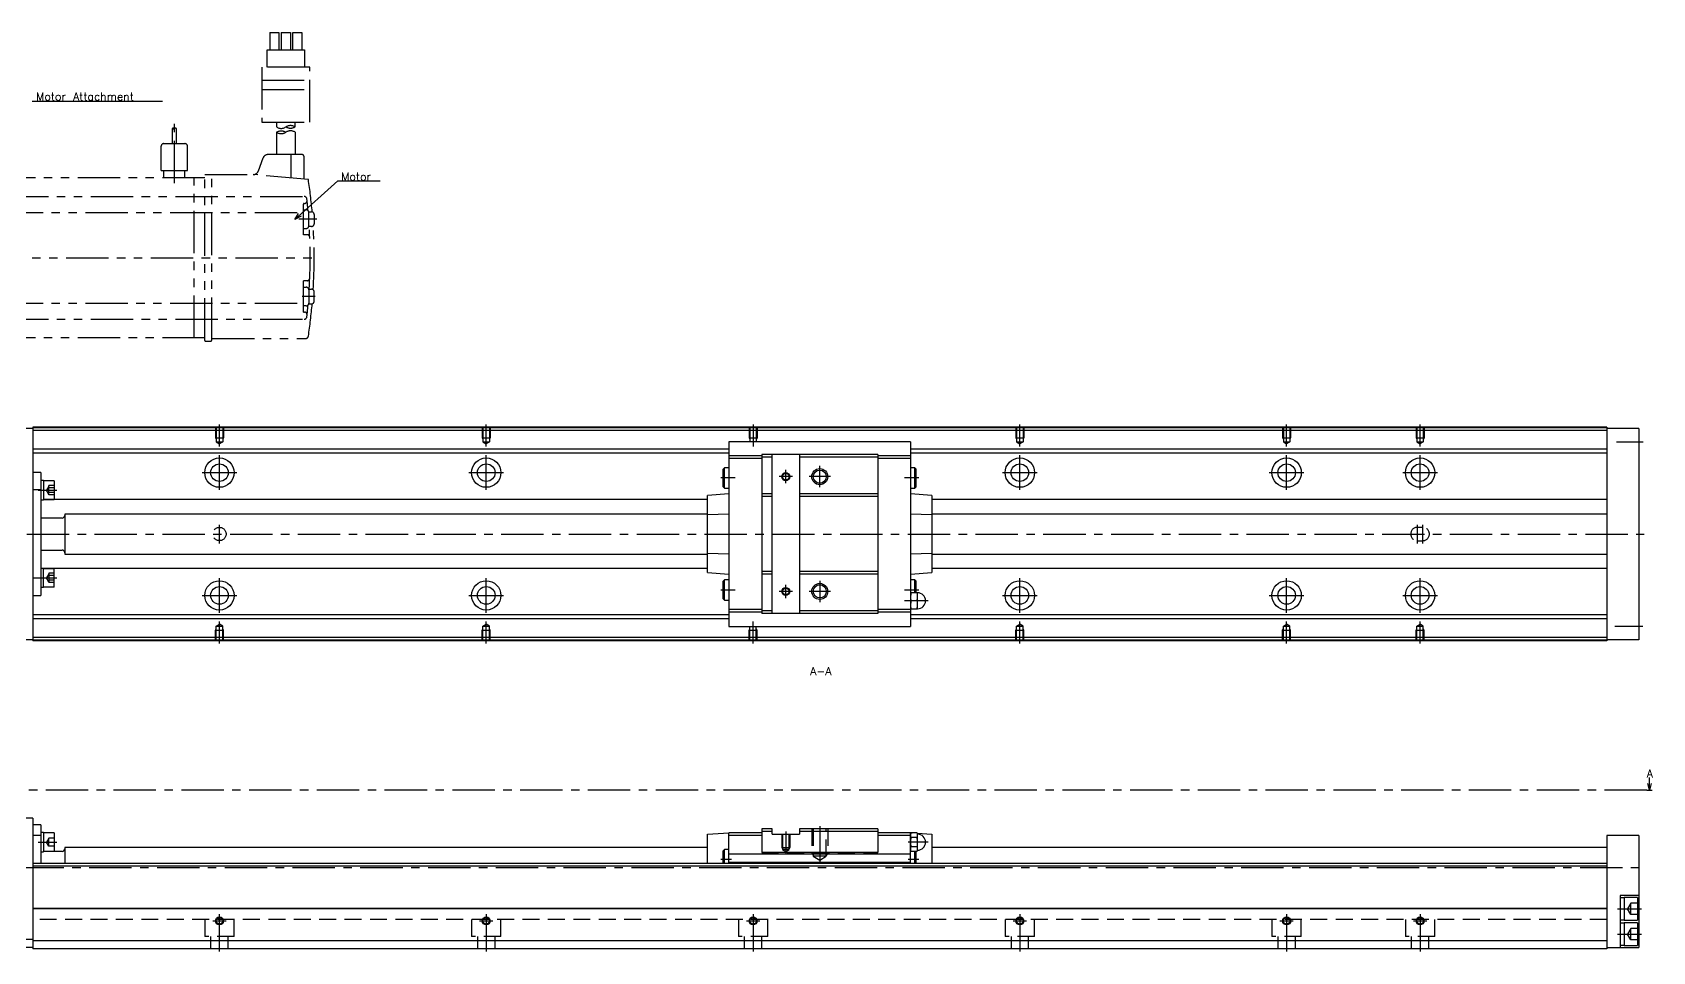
# Model space of a CAD drawing. Extents: x -2 to 986, y -8 to 353.
# Drawn here: x 379 to 986, y 9 to 353 of the extents above; entities that cross this region are included whole.
import ezdxf

# ---------------------------------------------------------------- set-up
doc = ezdxf.new("R2010")
doc.units = 0
doc.header["$LTSCALE"] = 0.5
for name, pattern in [('CENTER', [50.8, 31.75, -6.35, 6.35, -6.35]), ('DASHED', [19.05, 12.7, -6.35]), ('PHANTOM', [63.5, 31.75, -6.35, 6.35, -6.35, 6.35, -6.35])]:
    doc.linetypes.add(name, pattern=pattern)
for name, color, linetype in [('MSM_CENTER', 1, 'CENTER'), ('MSM_CONTINUOUS', 7, 'CONTINUOUS'), ('MSM_DASHED', 4, 'DASHED'), ('MSM_IMAGINARY', 6, 'PHANTOM'), ('MSM_NARROW', 5, 'CONTINUOUS'), ('MSM_PART_NUMBER', 7, 'CONTINUOUS')]:
    doc.layers.add(name, color=color, linetype=linetype)
doc.styles.get("Standard").update_dxf_attribs({"font": 'txt.shx', "height": 3, "bigfont": 'bigfont.shx'})

msp = doc.modelspace()

# ---------------------------------------------------------------- linework, layer by layer
at = {"layer": 'MSM_CENTER'}
for p, q in [((448.67, 198.29), (448.67, 206.5)), ((548.67, 198.29), (548.67, 206.5)), ((648.67, 206.5), (648.67, 198.29)), ((748.67, 198.29), (748.67, 206.5)), ((848.67, 198.29), (848.67, 206.5)), ((898.67, 198.29), (898.67, 206.5)), ((448.67, 182), (448.67, 195)), ((548.67, 182), (548.67, 195)), ((748.67, 182), (748.67, 195)), ((848.67, 182), (848.67, 195)), ((898.67, 182), (898.67, 195)), ((972.34, 200), (982.29, 200)), ((442.17, 188.5), (455.16, 188.5)), ((542.17, 188.5), (555.17, 188.5)), ((660.92, 184.5), (660.92, 189.5)), ((673.67, 183), (673.67, 191)), ((742.17, 188.5), (755.17, 188.5)), ((842.17, 188.5), (855.17, 188.5)), ((892.17, 188.5), (905.17, 188.5)), ((641.92, 186.5), (636.58, 186.5)), ((663.42, 187), (658.42, 187)), ((677.67, 187), (669.67, 187)), ((710.78, 186.5), (705.42, 186.5)), ((380.67, 181.95), (387.67, 181.95)), ((325.67, 165.5), (982.67, 165.5)), ((448.67, 162), (448.67, 169)), ((897.67, 162), (897.67, 169)), ((899.67, 162), (899.67, 169)), ((380.67, 149.05), (387.67, 149.05)), ((448.67, 136), (448.67, 149)), ((548.67, 136), (548.67, 149)), ((660.92, 141.5), (660.92, 146.5)), ((673.67, 148), (673.67, 140)), ((748.67, 136), (748.67, 149)), ((848.67, 136), (848.67, 149)), ((898.67, 136), (898.67, 149)), ((442.17, 142.5), (455.17, 142.5)), ((542.17, 142.5), (555.17, 142.5)), ((641.92, 144.5), (636.58, 144.5)), ((663.42, 144), (658.42, 144)), ((677.67, 144), (669.67, 144)), ((710.78, 144.5), (705.42, 144.5)), ((714.26, 140.5), (705.42, 140.5)), ((742.17, 142.5), (755.17, 142.5)), ((842.17, 142.5), (855.17, 142.5)), ((892.17, 142.5), (905.17, 142.5)), ((448.67, 124.5), (448.67, 132.71)), ((548.67, 124.5), (548.67, 132.71)), ((648.67, 124.5), (648.67, 132.71)), ((748.67, 124.5), (748.67, 132.71)), ((848.67, 124.5), (848.67, 132.71)), ((898.67, 124.5), (898.67, 132.71)), ((971.67, 131), (982.17, 131)), ((983.67, 69.5), (320.67, 69.5)), ((673.67, 56), (673.67, 42.3)), ((380.67, 50), (387.67, 50)), ((660.92, 54), (660.92, 45.5)), ((714.26, 50), (706.78, 50)), ((640.57, 43.5), (636.58, 43.5)), ((710.81, 43.5), (706.78, 43.5)), ((323.67, 40.5), (982.67, 40.5)), ((972.67, 25), (981.67, 25)), ((446.17, 20.5), (451.17, 20.5)), ((448.67, 9), (448.67, 23)), ((546.17, 20.5), (551.17, 20.5)), ((548.67, 23), (548.67, 9)), ((646.17, 20.5), (651.17, 20.5)), ((648.67, 23), (648.67, 9)), ((746.17, 20.5), (751.17, 20.5)), ((748.67, 23), (748.67, 9)), ((846.17, 20.5), (851.17, 20.5)), ((848.67, 23), (848.67, 9)), ((896.17, 20.5), (901.17, 20.5)), ((898.67, 23), (898.67, 9)), ((972.67, 15.5), (981.67, 15.5))]:
    msp.add_line(p, q, dxfattribs=at)
at = {"layer": 'MSM_CONTINUOUS'}
for p, q in [((378.67, 205.1), (358.67, 205.1)), ((968.67, 205.5), (378.67, 205.5)), ((378.67, 205.5), (378.67, 125.5)), ((968.67, 205.3), (378.67, 205.3)), ((968.67, 204.3), (378.67, 204.3)), ((968.67, 205.5), (968.67, 125.5)), ((980.67, 205.1), (968.67, 205.1)), ((980.67, 205.1), (980.67, 125.9)), ((639.62, 197.25), (378.67, 197.25)), ((639.62, 195.75), (378.67, 195.75)), ((707.72, 200.1), (639.62, 200.1)), ((639.62, 200.1), (639.62, 130.9)), ((651.92, 194.85), (639.62, 194.85)), ((695.42, 195.25), (651.92, 195.25)), ((651.92, 195.25), (651.92, 135.75)), ((655.82, 135.75), (655.82, 195.25)), ((666.02, 195.25), (666.02, 135.75)), ((695.42, 195.25), (695.42, 135.75)), ((707.72, 194.85), (695.42, 194.85)), ((707.72, 200.1), (707.72, 130.9)), ((968.67, 197.25), (707.72, 197.25)), ((968.67, 195.75), (707.72, 195.75)), ((381.67, 188.5), (378.67, 188.5)), ((381.67, 188.5), (381.67, 142.5)), ((638.02, 190.3), (637.52, 189.8)), ((637.52, 183.2), (637.52, 189.8)), ((639.62, 190.3), (638.02, 190.3)), ((638.02, 182.7), (638.02, 190.3)), ((651.92, 193.85), (639.62, 193.85)), ((655.82, 194.25), (651.92, 194.25)), ((695.42, 194.25), (666.02, 194.25)), ((707.72, 193.85), (695.42, 193.85)), ((709.32, 190.3), (707.72, 190.3)), ((709.32, 182.7), (709.32, 190.3)), ((709.82, 189.8), (709.32, 190.3)), ((709.82, 183.2), (709.82, 189.8)), ((382.67, 185.6), (381.67, 185.6)), ((382.67, 185.6), (382.67, 178.3)), ((386.67, 185.45), (382.67, 185.45)), ((386.67, 185.45), (386.67, 178.45)), ((637.52, 183.2), (638.02, 182.7)), ((638.02, 182.7), (639.62, 182.7)), ((707.72, 182.7), (709.32, 182.7)), ((709.32, 182.7), (709.82, 183.2)), ((381.67, 182.02), (378.67, 182.02)), ((381.67, 178.3), (382.67, 178.3)), ((382.67, 178.45), (386.67, 178.45)), ((631.62, 178.43), (382.67, 178.43)), ((639.62, 180.5), (631.62, 179.94)), ((631.62, 151.06), (631.62, 179.94)), ((655.82, 180.5), (651.92, 180.5)), ((655.82, 179.5), (651.92, 179.5)), ((695.42, 180.5), (666.02, 180.5)), ((695.42, 179.5), (666.02, 179.5)), ((715.72, 179.94), (707.72, 180.5)), ((715.72, 179.94), (715.72, 151.06)), ((968.67, 178.43), (715.72, 178.43)), ((389.67, 171.5), (381.67, 171.5)), ((390.67, 173), (390.67, 158)), ((631.62, 173), (390.67, 173)), ((639.62, 172.98), (631.62, 172.73)), ((715.72, 172.73), (707.72, 172.98)), ((968.67, 173), (715.72, 173)), ((381.67, 159.5), (389.67, 159.5)), ((390.67, 158), (631.62, 158)), ((631.62, 158.27), (639.62, 158.02)), ((707.72, 158.02), (715.72, 158.27)), ((715.72, 158), (968.67, 158)), ((381.67, 152.7), (382.67, 152.7)), ((382.67, 145.4), (382.67, 152.7)), ((631.62, 152.57), (382.67, 152.57)), ((382.67, 152.55), (386.67, 152.55)), ((386.67, 145.55), (386.67, 152.55)), ((968.67, 152.57), (715.72, 152.57)), ((381.67, 148.98), (378.67, 148.98)), ((631.62, 151.06), (639.62, 150.5)), ((638.02, 148.3), (637.52, 147.8)), ((637.52, 141.2), (637.52, 147.8)), ((639.62, 148.3), (638.02, 148.3)), ((638.02, 140.7), (638.02, 148.3)), ((655.82, 151.5), (651.92, 151.5)), ((655.82, 150.5), (651.92, 150.5)), ((695.42, 151.5), (666.02, 151.5)), ((695.42, 150.5), (666.02, 150.5)), ((707.72, 150.5), (715.72, 151.06)), ((709.32, 148.3), (707.72, 148.3)), ((709.82, 147.8), (709.32, 148.3)), ((709.32, 143.5), (709.32, 148.3)), ((709.82, 143.5), (709.82, 147.8)), ((378.67, 142.5), (381.67, 142.5)), ((382.67, 145.4), (381.67, 145.4)), ((386.67, 145.55), (382.67, 145.55)), ((637.52, 141.2), (638.02, 140.7)), ((638.02, 140.7), (639.62, 140.7)), ((710.32, 143.5), (707.72, 143.5)), ((710.19, 140.5), (707.84, 140.5)), ((710.32, 137.5), (710.32, 143.5)), ((639.62, 135.25), (378.67, 135.25)), ((639.62, 133.75), (378.67, 133.75)), ((651.92, 137.15), (639.62, 137.15)), ((651.92, 136.15), (639.62, 136.15)), ((655.82, 136.75), (651.92, 136.75)), ((695.42, 135.75), (651.92, 135.75)), ((695.42, 136.75), (666.02, 136.75)), ((707.72, 137.15), (695.42, 137.15)), ((707.72, 136.15), (695.42, 136.15)), ((707.72, 137.5), (710.32, 137.5)), ((968.67, 135.25), (707.72, 135.25)), ((968.67, 133.75), (707.72, 133.75)), ((639.62, 130.9), (707.72, 130.9)), ((378.67, 125.9), (358.67, 125.9)), ((968.67, 126.7), (378.67, 126.7)), ((968.67, 125.7), (378.67, 125.7)), ((968.67, 125.5), (378.67, 125.5)), ((980.67, 125.9), (968.67, 125.9)), ((984.67, 69.5), (984.67, 74.23)), ((983.67, 69.5), (985.67, 69.5)), ((984.67, 69.5), (984, 72)), ((985.34, 72), (984.67, 69.5)), ((378.67, 59), (364.17, 59)), ((378.67, 59), (378.67, 10)), ((381.67, 56.5), (378.67, 56.5)), ((381.67, 56.5), (381.67, 42)), ((651.92, 55), (651.92, 46.15)), ((655.82, 55), (651.92, 55)), ((655.82, 53), (655.82, 55)), ((666.02, 55), (666.02, 53)), ((695.42, 55), (666.02, 55)), ((695.42, 55), (695.42, 46.15)), ((381.67, 52.5), (378.67, 52.5)), ((382.67, 53.65), (381.67, 53.65)), ((382.67, 53.65), (382.67, 46.35)), ((386.67, 53.5), (382.67, 53.5)), ((386.67, 53.5), (386.67, 46.5)), ((631.62, 53), (639.62, 53.5)), ((631.62, 42), (631.62, 53)), ((651.92, 53.5), (639.62, 53.5)), ((639.62, 42), (639.62, 53.5)), ((651.92, 52.5), (639.62, 52.5)), ((655.82, 54), (651.92, 54)), ((655.82, 53), (666.02, 53)), ((695.42, 54), (666.02, 54)), ((707.72, 53.5), (695.42, 53.5)), ((707.72, 52.5), (695.42, 52.5)), ((707.72, 53.5), (708.29, 53.46)), ((707.72, 42), (707.72, 53.5)), ((707.84, 53.46), (707.72, 53)), ((707.72, 52.41), (707.72, 52.6)), ((710.19, 53.46), (707.84, 53.46)), ((710.19, 51.73), (707.84, 51.73)), ((710.32, 53), (710.19, 53.46)), ((710.22, 53.34), (715.72, 53)), ((710.32, 47), (710.32, 53)), ((715.72, 53), (715.72, 42)), ((980.67, 52.5), (968.67, 52.5)), ((968.67, 52.5), (968.67, 10)), ((980.67, 52.5), (980.67, 10.5)), ((381.67, 46.35), (382.67, 46.35)), ((389.67, 46.5), (382.67, 46.5)), ((390.67, 48), (390.67, 42)), ((631.62, 48), (390.67, 48)), ((638.02, 47.3), (637.52, 46.8)), ((637.52, 42), (637.52, 46.8)), ((638.02, 42), (638.02, 47.3)), ((639.62, 47.3), (638.02, 47.3)), ((707.72, 45.5), (639.62, 45.5)), ((695.42, 46.15), (651.92, 46.15)), ((707.72, 47), (707.84, 46.54)), ((710.19, 48.27), (707.84, 48.27)), ((710.19, 46.54), (707.84, 46.54)), ((709.32, 42), (709.32, 46.54)), ((709.82, 42), (709.82, 46.54)), ((710.19, 46.54), (710.32, 47)), ((968.67, 48), (715.72, 48)), ((968.67, 42), (378.67, 42)), ((968.67, 41), (378.67, 41)), ((707.72, 42.4), (639.62, 42.4)), ((968.67, 25.2), (378.67, 25.2)), ((968.67, 25), (378.67, 25)), ((980.67, 30), (973.67, 30)), ((973.67, 30), (973.67, 10.5)), ((975.17, 29.15), (973.67, 29.15)), ((980.17, 29.25), (975.17, 29.25)), ((975.17, 29.25), (975.17, 20.75)), ((980.17, 29.25), (980.17, 20.75)), ((973.67, 20.85), (975.17, 20.85)), ((975.17, 19.65), (973.67, 19.65)), ((975.17, 20.75), (980.17, 20.75)), ((980.17, 19.75), (975.17, 19.75)), ((975.17, 19.75), (975.17, 11.25)), ((980.17, 19.75), (980.17, 11.25)), ((378.67, 13.5), (365.67, 13.5)), ((968.67, 13), (378.67, 13)), ((378.67, 10.5), (358.67, 10.5)), ((968.67, 10), (378.67, 10)), ((968.67, 10.5), (980.67, 10.5)), ((973.67, 11.35), (975.17, 11.35)), ((975.17, 11.25), (980.17, 11.25))]:
    msp.add_line(p, q, dxfattribs=at)
for centre, radius in [((448.67, 188.5), 5.5), ((448.67, 188.5), 3.3), ((548.67, 188.5), 5.5), ((548.67, 188.5), 3.3), ((673.67, 187), 2.46), ((748.67, 188.5), 5.5), ((748.67, 188.5), 3.3), ((848.67, 188.5), 5.5), ((848.67, 188.5), 3.3), ((898.67, 188.5), 5.5), ((898.67, 188.5), 3.3), ((660.92, 187), 1.23), ((448.67, 142.5), 5.5), ((448.67, 142.5), 3.3), ((548.67, 142.5), 5.5), ((548.67, 142.5), 3.3), ((673.67, 144), 2.46), ((748.67, 142.5), 5.5), ((748.67, 142.5), 3.3), ((848.67, 142.5), 5.5), ((848.67, 142.5), 3.3), ((898.67, 142.5), 5.5), ((898.67, 142.5), 3.3), ((660.92, 144), 1.23), ((448.67, 20.5), 1.23), ((548.67, 20.5), 1.23), ((648.67, 20.5), 1.23), ((748.67, 20.5), 1.23), ((848.67, 20.5), 1.23), ((898.67, 20.5), 1.23)]:
    msp.add_circle(centre, radius, dxfattribs=at)
for centre, radius, start, end in [((389.67, 172.5), 1, 270, 0), ((389.67, 158.5), 1, 0, 90), ((717.41, 141.95), 9.69, 170.8086, 179.713), ((717.41, 142.05), 9.7, 180.28862, 189.18978), ((717.41, 138.95), 9.69, 170.8086, 179.713), ((700.62, 141.95), 9.7, 0.28862, 9.18978), ((700.62, 142.05), 9.69, 350.8086, 359.713), ((700.62, 138.95), 9.7, 0.28862, 9.18978), ((710.32, 140.5), 3, 270, 90), ((717.41, 139.05), 9.7, 180.28862, 189.18978), ((700.62, 139.05), 9.69, 350.8086, 359.713), ((711.02, 52.57), 3.31, 164.22771, 179.4294), ((711.02, 52.63), 3.31, 180.57378, 195.76911), ((720.6, 49.95), 12.89, 172.03062, 179.75617), ((721.17, 50.1), 13.46, 180.40698, 187.80623), ((707.01, 52.56), 3.31, 0.57378, 15.76911), ((707.01, 52.63), 3.31, 344.22771, 359.4294), ((697.42, 49.94), 12.89, 0.24521, 7.968), ((696.86, 50.1), 13.46, 352.19377, 359.59302), ((710.32, 50), 3, 270, 90), ((389.67, 47.5), 1, 270, 0), ((711.02, 47.37), 3.31, 164.22771, 179.4294), ((711.02, 47.44), 3.31, 180.57378, 195.76911), ((707.01, 47.37), 3.31, 0.57378, 15.76911), ((707.01, 47.43), 3.31, 344.22771, 359.4294)]:
    msp.add_arc(centre, radius, start, end, dxfattribs=at)
at = {"layer": 'MSM_DASHED'}
for p, q in [((447.17, 205.5), (447.17, 201.5)), ((447.17, 201.5), (447.44, 201.03)), ((447.17, 201.5), (450.17, 201.5)), ((447.44, 205.5), (447.44, 200)), ((449.9, 205.5), (449.9, 200)), ((450.17, 201.5), (449.9, 201.03)), ((450.17, 205.5), (450.17, 201.5)), ((547.17, 205.5), (547.17, 201.5)), ((547.17, 201.5), (550.17, 201.5)), ((547.17, 201.5), (547.44, 201.03)), ((547.44, 205.5), (547.44, 200)), ((549.9, 205.5), (549.9, 200)), ((550.17, 201.5), (549.9, 201.03)), ((550.17, 205.5), (550.17, 201.5)), ((647.17, 205.5), (647.17, 201.5)), ((647.17, 201.5), (650.17, 201.5)), ((647.17, 201.5), (647.44, 201.03)), ((647.44, 205.5), (647.44, 200.1)), ((649.9, 205.5), (649.9, 200.1)), ((650.17, 201.5), (649.9, 201.03)), ((650.17, 205.5), (650.17, 201.5)), ((747.17, 205.5), (747.17, 201.5)), ((747.17, 201.5), (750.17, 201.5)), ((747.17, 201.5), (747.44, 201.03)), ((747.44, 205.5), (747.44, 200)), ((749.9, 205.5), (749.9, 200)), ((750.17, 201.5), (749.9, 201.03)), ((750.17, 205.5), (750.17, 201.5)), ((847.17, 205.5), (847.17, 201.5)), ((847.17, 201.5), (850.17, 201.5)), ((847.17, 201.5), (847.44, 201.03)), ((847.44, 205.5), (847.44, 200)), ((849.9, 205.5), (849.9, 200)), ((850.17, 201.5), (849.9, 201.03)), ((850.17, 205.5), (850.17, 201.5)), ((897.17, 205.5), (897.17, 201.5)), ((897.17, 201.5), (900.17, 201.5)), ((897.17, 201.5), (897.44, 201.03)), ((897.44, 205.5), (897.44, 200)), ((899.9, 205.5), (899.9, 200)), ((900.17, 201.5), (899.9, 201.03)), ((900.17, 205.5), (900.17, 201.5)), ((447.44, 200), (448.67, 199.29)), ((447.44, 200), (449.9, 200)), ((449.9, 200), (448.67, 199.29)), ((547.44, 200), (549.9, 200)), ((547.44, 200), (548.67, 199.29)), ((549.9, 200), (548.67, 199.29)), ((747.44, 200), (749.9, 200)), ((747.44, 200), (748.67, 199.29)), ((749.9, 200), (748.67, 199.29)), ((847.44, 200), (849.9, 200)), ((847.44, 200), (848.67, 199.29)), ((849.9, 200), (848.67, 199.29)), ((897.44, 200), (899.9, 200)), ((897.44, 200), (898.67, 199.29)), ((899.9, 200), (898.67, 199.29)), ((384.67, 183.45), (383.8, 181.95)), ((384.67, 180.22), (384.67, 183.69)), ((386.67, 183.69), (384.67, 183.69)), ((386.67, 182.82), (384.67, 182.82)), ((384.67, 180.45), (383.8, 181.95)), ((386.67, 181.09), (384.67, 181.09)), ((386.67, 180.22), (384.67, 180.22)), ((899.67, 168), (897.67, 168)), ((897.67, 163), (899.67, 163)), ((384.67, 150.55), (383.8, 149.05)), ((384.67, 147.55), (383.8, 149.05)), ((384.67, 150.78), (384.67, 147.31)), ((386.67, 150.78), (384.67, 150.78)), ((386.67, 149.91), (384.67, 149.91)), ((386.67, 148.18), (384.67, 148.18)), ((386.67, 147.31), (384.67, 147.31)), ((447.17, 129.5), (447.44, 129.97)), ((447.17, 125.5), (447.17, 129.5)), ((447.17, 129.5), (450.17, 129.5)), ((447.44, 131), (448.67, 131.71)), ((447.44, 125.5), (447.44, 131)), ((447.44, 131), (449.9, 131)), ((449.9, 131), (448.67, 131.71)), ((449.9, 125.5), (449.9, 131)), ((450.17, 129.5), (449.9, 129.97)), ((450.17, 125.5), (450.17, 129.5)), ((547.17, 129.5), (547.44, 129.97)), ((547.17, 129.5), (550.17, 129.5)), ((547.17, 125.5), (547.17, 129.5)), ((547.44, 131), (548.67, 131.71)), ((547.44, 131), (549.9, 131)), ((547.44, 125.5), (547.44, 131)), ((549.9, 131), (548.67, 131.71)), ((549.9, 125.5), (549.9, 131)), ((550.17, 129.5), (549.9, 129.97)), ((550.17, 125.5), (550.17, 129.5)), ((647.17, 129.5), (647.44, 129.97)), ((647.17, 129.5), (650.17, 129.5)), ((647.17, 125.5), (647.17, 129.5)), ((647.44, 125.5), (647.44, 130.9)), ((649.9, 125.5), (649.9, 130.9)), ((650.17, 129.5), (649.9, 129.97)), ((650.17, 125.5), (650.17, 129.5)), ((747.17, 129.5), (747.44, 129.97)), ((747.17, 129.5), (750.17, 129.5)), ((747.17, 125.5), (747.17, 129.5)), ((747.44, 131), (748.67, 131.71)), ((747.44, 131), (749.9, 131)), ((747.44, 125.5), (747.44, 131)), ((749.9, 131), (748.67, 131.71)), ((749.9, 125.5), (749.9, 131)), ((750.17, 129.5), (749.9, 129.97)), ((750.17, 125.5), (750.17, 129.5)), ((847.17, 129.5), (847.44, 129.97)), ((847.17, 129.5), (850.17, 129.5)), ((847.17, 125.5), (847.17, 129.5)), ((847.44, 131), (848.67, 131.71)), ((847.44, 131), (849.9, 131)), ((847.44, 125.5), (847.44, 131)), ((849.9, 131), (848.67, 131.71)), ((849.9, 125.5), (849.9, 131)), ((850.17, 129.5), (849.9, 129.97)), ((850.17, 125.5), (850.17, 129.5)), ((897.17, 129.5), (897.44, 129.97)), ((897.17, 129.5), (900.17, 129.5)), ((897.17, 125.5), (897.17, 129.5)), ((897.44, 131), (898.67, 131.71)), ((897.44, 131), (899.9, 131)), ((897.44, 125.5), (897.44, 131)), ((899.9, 131), (898.67, 131.71)), ((899.9, 125.5), (899.9, 131)), ((900.17, 129.5), (899.9, 129.97)), ((900.17, 125.5), (900.17, 129.5)), ((670.67, 55), (670.67, 46)), ((671.21, 55), (671.21, 44.72)), ((676.12, 44.72), (676.12, 55)), ((676.67, 55), (676.67, 46)), ((384.67, 51.5), (383.8, 50)), ((384.67, 48.5), (383.8, 50)), ((384.67, 48.5), (384.67, 51.5)), ((386.67, 51.5), (384.67, 51.5)), ((384.67, 50), (386.67, 50)), ((659.42, 53), (659.42, 48)), ((659.69, 53), (659.69, 47.21)), ((662.15, 47.21), (662.15, 53)), ((662.42, 53), (662.42, 48)), ((386.67, 48.5), (384.67, 48.5)), ((651.92, 46.15), (695.42, 46.15)), ((659.42, 48), (662.42, 48)), ((659.42, 48), (659.69, 47.53)), ((659.69, 47.21), (660.92, 46.5)), ((662.15, 47.21), (659.69, 47.21)), ((660.92, 46.5), (662.15, 47.21)), ((662.42, 48), (662.15, 47.53)), ((670.67, 46), (671.21, 45.06)), ((670.67, 46), (676.67, 46)), ((671.21, 44.72), (673.67, 43.3)), ((676.12, 44.72), (671.21, 44.72)), ((673.67, 43.3), (676.12, 44.72)), ((676.67, 46), (676.12, 45.06)), ((968.67, 25.2), (378.67, 25.2)), ((968.67, 25), (378.67, 25)), ((977.67, 27.12), (976.44, 25)), ((977.67, 22.88), (976.44, 25)), ((980.17, 27.12), (977.67, 27.12)), ((977.67, 22.88), (977.67, 27.12)), ((977.67, 25), (980.17, 25)), ((968.67, 21), (378.67, 21)), ((443.17, 21), (443.17, 14.7)), ((454.17, 14.7), (454.17, 21)), ((543.17, 21), (543.17, 14.7)), ((554.17, 14.7), (554.17, 21)), ((643.17, 21), (643.17, 14.7)), ((654.17, 14.7), (654.17, 21)), ((743.17, 21), (743.17, 14.7)), ((754.17, 14.7), (754.17, 21)), ((843.17, 21), (843.17, 14.7)), ((854.17, 14.7), (854.17, 21)), ((893.17, 21), (893.17, 14.7)), ((904.17, 14.7), (904.17, 21)), ((980.17, 22.88), (977.67, 22.88)), ((454.17, 14.7), (443.17, 14.7)), ((445.37, 14.7), (445.37, 10)), ((451.97, 10), (451.97, 14.7)), ((554.17, 14.7), (543.17, 14.7)), ((545.37, 14.7), (545.37, 10)), ((551.97, 10), (551.97, 14.7)), ((654.17, 14.7), (643.17, 14.7)), ((645.37, 14.7), (645.37, 10)), ((651.97, 10), (651.97, 14.7)), ((754.17, 14.7), (743.17, 14.7)), ((745.37, 14.7), (745.37, 10)), ((751.97, 10), (751.97, 14.7)), ((854.17, 14.7), (843.17, 14.7)), ((845.37, 14.7), (845.37, 10)), ((851.97, 10), (851.97, 14.7)), ((904.17, 14.7), (893.17, 14.7)), ((895.37, 14.7), (895.37, 10)), ((901.97, 10), (901.97, 14.7)), ((977.67, 17.62), (976.44, 15.5)), ((977.67, 13.38), (976.44, 15.5)), ((977.67, 13.38), (977.67, 17.62)), ((980.17, 17.62), (977.67, 17.62)), ((977.67, 15.5), (980.17, 15.5)), ((980.17, 13.38), (977.67, 13.38))]:
    msp.add_line(p, q, dxfattribs=at)
msp.add_circle((448.67, 165.5), 2.5, dxfattribs=at)
for centre, start, end in [((897.67, 165.5), 90, 270), ((899.67, 165.5), 270, 90)]:
    msp.add_arc(centre, 2.5, start, end, dxfattribs=at)
at = {"layer": 'MSM_IMAGINARY'}
for p, q in [((467.56, 353.49), (467.56, 346.99)), ((467.56, 353.49), (470.96, 353.49)), ((470.96, 353.49), (470.96, 346.99)), ((471.86, 353.49), (475.26, 353.49)), ((471.86, 353.49), (471.86, 346.99)), ((475.26, 353.49), (475.26, 346.99)), ((476.16, 346.99), (476.16, 353.49)), ((476.16, 353.49), (479.56, 353.49)), ((479.56, 353.49), (479.56, 346.99)), ((466.56, 346.99), (480.56, 346.99)), ((466.56, 340.49), (466.56, 346.99)), ((480.56, 346.99), (480.56, 340.49)), ((464.56, 340.49), (464.56, 319.88)), ((482.56, 340.49), (464.56, 340.49)), ((482.56, 319.88), (482.56, 340.49)), ((464.56, 335.65), (482.56, 335.65)), ((464.56, 332.05), (482.56, 332.05)), ((430.92, 317.44), (430.92, 311.8)), ((431.77, 297), (431.77, 319.55)), ((432.62, 311.8), (432.62, 317.44)), ((464.56, 319.88), (482.56, 319.88)), ((470.06, 319.88), (470.06, 318.08)), ((470.07, 316.05), (470.07, 307.7)), ((477.06, 318.08), (477.06, 319.88)), ((477.07, 316.05), (477.07, 307.7)), ((426.82, 301.8), (426.82, 310.8)), ((427.82, 311.8), (435.72, 311.8)), ((436.72, 301.8), (436.72, 310.8)), ((464.99, 306.38), (463.22, 301.52)), ((479.57, 307.7), (466.87, 307.7)), ((475.57, 298.96), (475.57, 307.7)), ((480.37, 298.54), (480.37, 306.9)), ((443.17, 299), (359.67, 299)), ((426.82, 301.8), (436.72, 301.8)), ((427.87, 299), (427.87, 301.8)), ((435.67, 299), (435.67, 301.8)), ((439.17, 239), (439.17, 299)), ((443.17, 238), (443.17, 300.2)), ((443.17, 300.2), (461.34, 300.2)), ((445.87, 238.3), (445.87, 300.2)), ((481.99, 298.39), (461.34, 300.2)), ((368.67, 292), (480.44, 292)), ((366.67, 286), (480.17, 286)), ((480.17, 277.68), (480.17, 289.17)), ((480.17, 287), (481.17, 287)), ((482.13, 286.25), (483.17, 286.25)), ((482.17, 281), (482.17, 286)), ((485.12, 283.5), (478.39, 283.5)), ((480.17, 280), (481.17, 280)), ((483.17, 280.75), (482.13, 280.75)), ((484.17, 285.25), (484.17, 281.75)), ((481.52, 277.68), (480.17, 277.68)), ((327.67, 269), (486.17, 269)), ((481.52, 260.43), (480.17, 260.43)), ((480.17, 248.68), (480.17, 260.43)), ((480.17, 258), (481.17, 258)), ((482.17, 257.25), (483.17, 257.25)), ((482.17, 257), (482.17, 252)), ((484.17, 252.75), (484.17, 256.25)), ((366.67, 252), (480.17, 252)), ((484.57, 254.5), (479.69, 254.5)), ((481.17, 251), (480.17, 251)), ((482.15, 251.75), (483.17, 251.75)), ((368.67, 246), (480.44, 246)), ((480.17, 248.68), (480.51, 248.68)), ((443.17, 239), (359.67, 239)), ((443.37, 237.8), (445.37, 237.8)), ((445.87, 238.8), (481.01, 238.8))]:
    msp.add_line(p, q, dxfattribs=at)
for centre, radius, start, end in [((431.34, 316.7), 0.85, 60.00095, 119.99903), ((431.34, 318.17), 0.85, 240.00098, 299.99903), ((432.19, 316.7), 0.85, 59.99866, 119.99903), ((471.81, 320.52), 3, 234.31321, 305.6839), ((471.82, 313.02), 3.5, 60.0015, 120.00149), ((471.82, 319.08), 3.5, 240.00145, 300.00144), ((475.31, 315.05), 3.5, 60.00144, 120.00143), ((475.31, 321.12), 3.5, 240.00146, 300.00146), ((475.32, 313.62), 3, 54.31324, 125.68393), ((427.82, 310.8), 1, 90, 180), ((435.72, 310.8), 1, 359.99999, 90), ((466.87, 305.7), 2, 90, 160), ((479.57, 306.9), 0.8, 359.99999, 90), ((461.34, 302.2), 2, 270, 340), ((284.17, 269), 200, 4.93818, 8.45097), ((480.44, 291), 1, 6.3954, 90.00002), ((480.37, 289.17), 0.2, 83.23498, 180), ((480.51, 290.36), 1, 263.235, 6.20885), ((481.17, 286), 1, 359.99998, 90.00003), ((284.17, 269), 198.5, 5.11735, 6.39559), ((483.17, 285.25), 1, 359.99998, 90.00003), ((481.17, 281), 1, 269.99998, 359.99996), ((284.17, 269), 198.5, 356.60648, 3.39352), ((483.17, 281.75), 1, 269.99998, 359.99996), ((284.17, 269), 200, 356.56531, 3.43469), ((481.52, 276.68), 1, 2.22815, 90.00002), ((481.52, 261.43), 1, 269.99998, 357.80246), ((481.17, 257), 1, 359.99998, 90.00003), ((483.17, 256.25), 1, 359.99998, 90.00003), ((481.17, 252), 1, 269.99998, 359.99996), ((284.17, 269), 198.5, 353.60442, 354.88268), ((284.17, 269), 200, 351.56233, 355.06183), ((483.17, 252.75), 1, 269.99998, 359.99996), ((480.44, 247), 1, 269.99998, 353.6046), ((480.51, 247.68), 1, 353.8018, 90), ((443.37, 238), 0.2, 180, 270), ((445.37, 238.3), 0.5, 270, 0.00001), ((481.01, 239.8), 1, 270, 351.56233)]:
    msp.add_arc(centre, radius, start, end, dxfattribs=at)
at = {"layer": 'MSM_NARROW'}
for centre, radius in [((660.92, 187), 1.5), ((673.67, 187), 3), ((673.67, 144), 3), ((660.92, 144), 1.5), ((448.67, 20.5), 1.5), ((548.67, 20.5), 1.5), ((648.67, 20.5), 1.5), ((748.67, 20.5), 1.5), ((848.67, 20.5), 1.5), ((898.67, 20.5), 1.5)]:
    msp.add_circle(centre, radius, dxfattribs=at)
at = {"layer": 'MSM_PART_NUMBER'}
for p, q in [((378.46, 327.67), (427.28, 327.67)), ((476.95, 283.4), (493, 297.86)), ((493, 297.86), (508.94, 297.86)), ((476.95, 283.4), (478.36, 285.57)), ((479.26, 284.58), (476.95, 283.4))]:
    msp.add_line(p, q, dxfattribs=at)

# ---------------------------------------------------------------- texts
for s, p in [('Motor Attachment', (379.94, 327.99)), ('Motor', (494.29, 297.99)), ('A-A', (670.09, 112.62)), ('A', (983.65, 74.29))]:
    msp.add_text(s, height=3, dxfattribs=at).set_placement(p)

doc.saveas('drawing.dxf')
